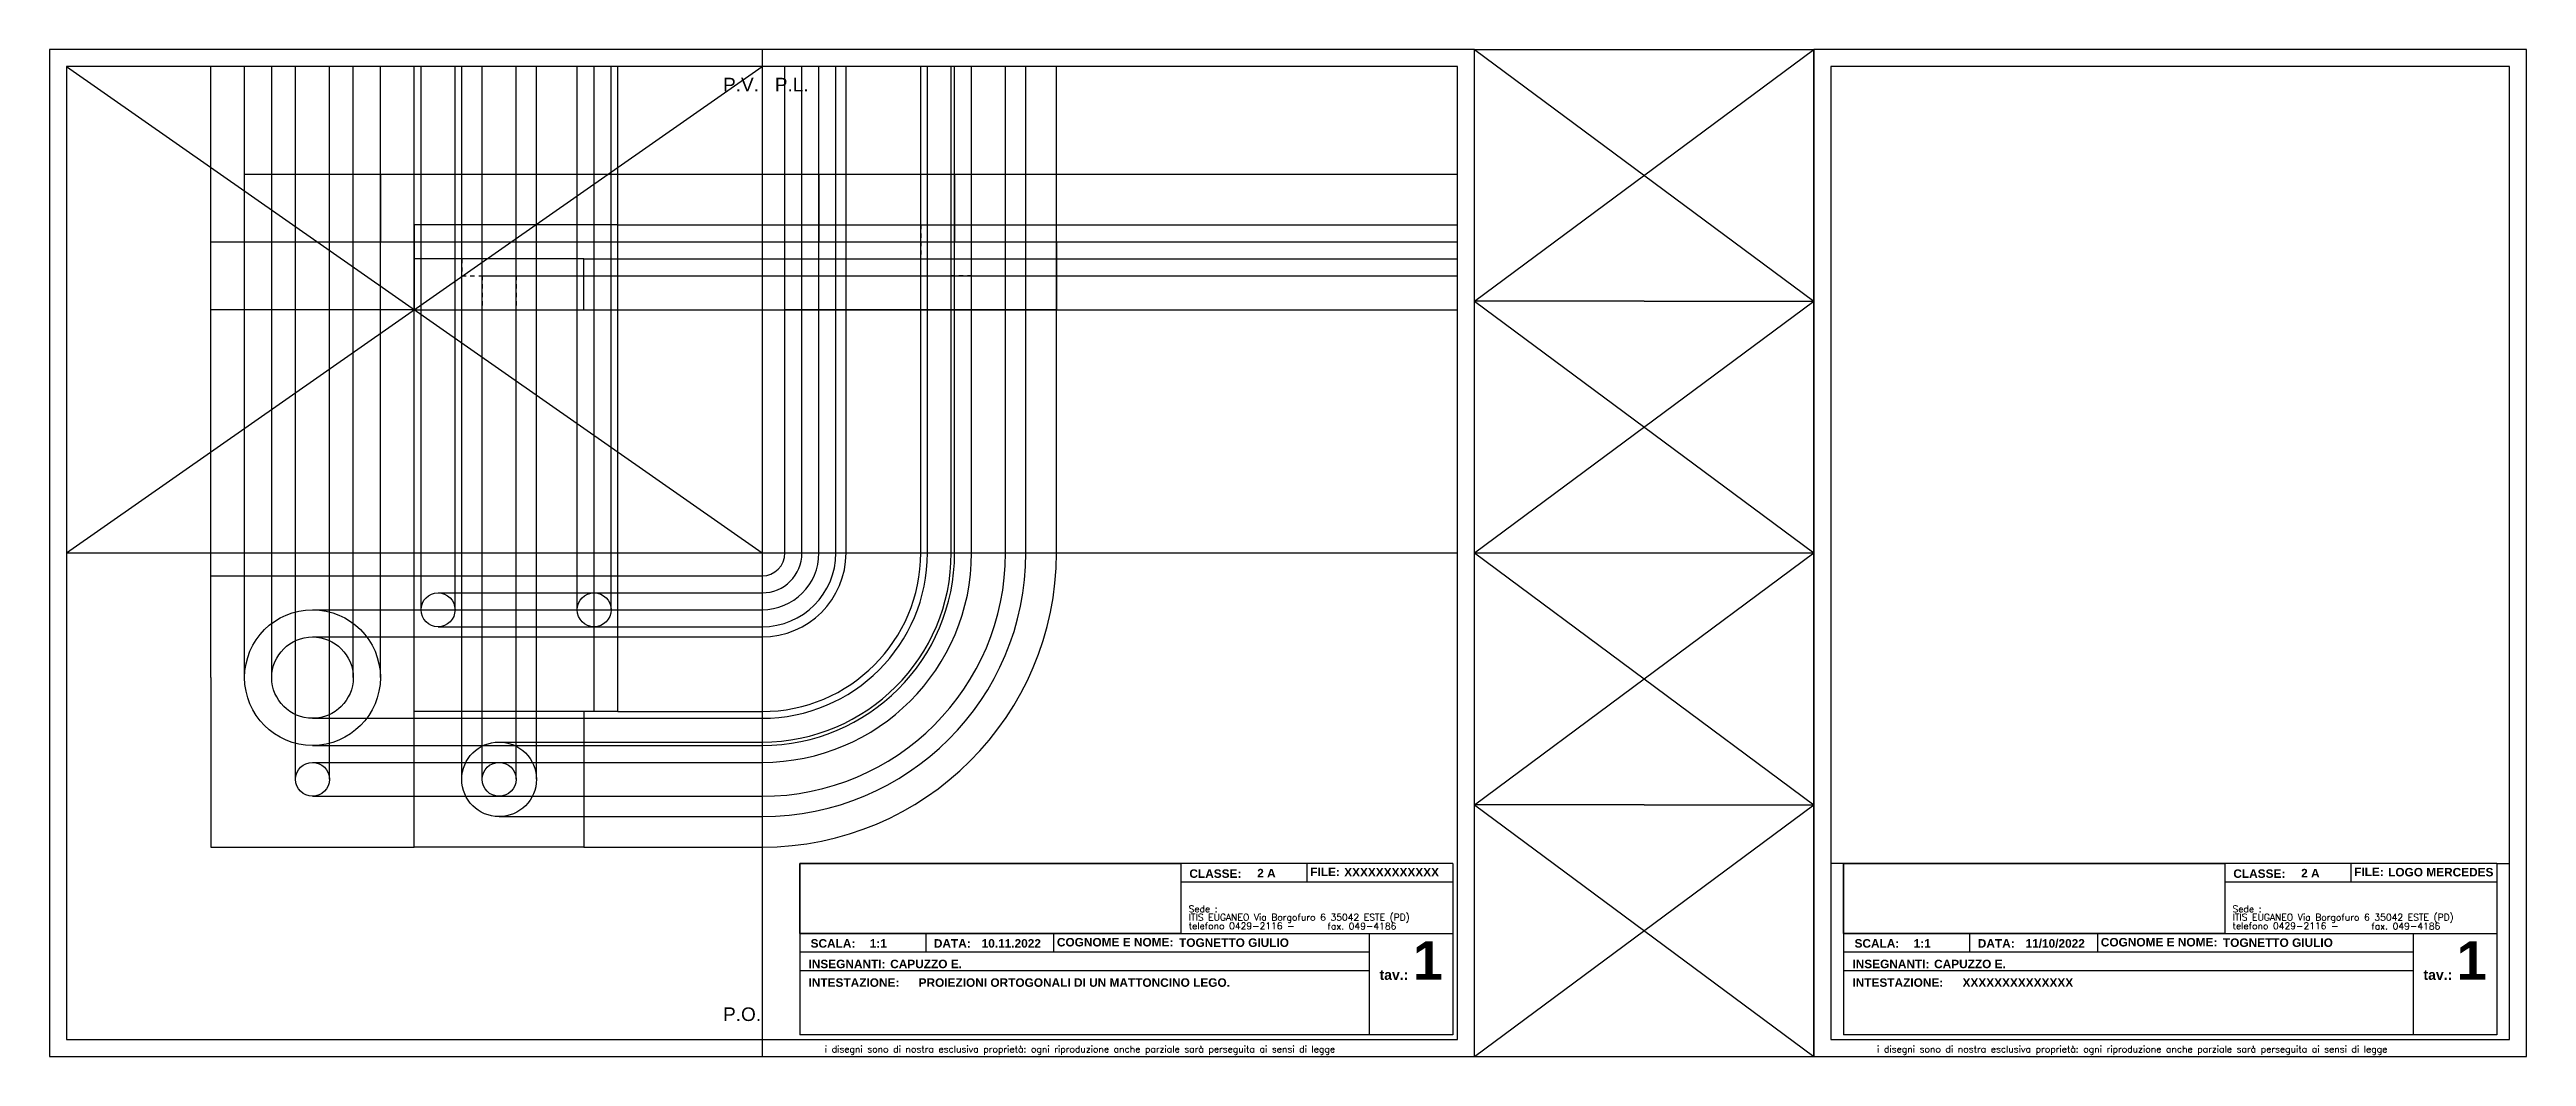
# Model space of a CAD drawing. Extents: x -213 to 517, y -383 to -86.
import ezdxf

# ---------------------------------------------------------------- set-up
doc = ezdxf.new("R2010")
doc.units = 0
doc.linetypes.add('JIS_02_1.2', pattern=[2.5, 1.25, -1.25])
doc.layers.get('0').update_dxf_attribs({"color": 255, "linetype": 'CONTINUOUS'})
for name, color, linetype in [('Assi', 2, 'CONTINUOUS'), ('linea 2 COST', 255, 'CONTINUOUS'), ('testo', 2, 'CONTINUOUS')]:
    doc.layers.add(name, color=color, linetype=linetype)
doc.layers.add('linea proiezione', color=7, linetype='CONTINUOUS', transparency=0.83)
doc.layers.add('linea tratteggio', color=255, linetype='JIS_02_1.2', transparency=0.25)
doc.styles.add('QUOTE', font='arial.ttf')
doc.styles.add('ROMANS', font='ROMANS.SHX', dxfattribs={"width": 0.65, "height": 8})
doc.styles.add('SANSSERIFBOLD', font='sasb____.pfb', dxfattribs={"height": 3})
picture_1 = doc.add_image_def('image1.jpg', size_in_pixel=(2000, 368))

msp = doc.modelspace()

# ---------------------------------------------------------------- linework, layer by layer
for p, q in [((-2.64, -85.76), (-2.64, -90.76)), ((207.36, -85.76), (307.36, -85.76)), ((207.36, -85.76), (307.36, -160.01)), ((207.36, -160.01), (307.36, -85.76)), ((307.36, -382.76), (307.36, -85.76)), ((257.36, -160.01), (207.36, -160.01)), ((207.36, -160.01), (307.36, -234.26)), ((207.36, -234.26), (307.36, -160.01)), ((257.36, -160.01), (307.36, -160.01)), ((207.36, -234.26), (307.36, -234.26)), ((207.36, -234.26), (307.36, -308.51)), ((207.36, -308.51), (307.36, -234.26)), ((257.36, -308.51), (207.36, -308.51)), ((207.36, -382.76), (307.36, -308.51)), ((207.36, -308.51), (307.36, -382.76)), ((257.36, -308.51), (307.36, -308.51)), ((8.44, -325.84), (8.44, -376.37)), ((200.95, -325.84), (8.44, -325.84)), ((120.79, -325.84), (120.79, -346.52)), ((157.94, -325.84), (157.94, -331.34)), ((200.95, -325.84), (200.95, -376.37)), ((316.1, -325.84), (316.1, -376.37)), ((508.62, -325.84), (316.1, -325.84)), ((428.45, -325.84), (428.45, -346.52)), ((465.61, -325.84), (465.61, -331.34)), ((508.62, -325.84), (508.62, -376.37)), ((200.95, -331.34), (120.79, -331.34)), ((508.62, -331.34), (428.45, -331.34)), ((8.44, -346.52), (200.95, -346.52)), ((45.6, -346.52), (45.6, -352.01)), ((83.29, -346.52), (83.29, -352.01)), ((176.27, -346.52), (176.27, -376.37)), ((316.1, -346.52), (508.62, -346.52)), ((353.26, -346.52), (353.26, -352.01)), ((390.96, -346.52), (390.96, -352.01)), ((483.94, -346.52), (483.94, -376.37)), ((176.27, -352.01), (8.44, -352.01)), ((176.27, -357.5), (8.44, -357.5)), ((483.94, -352.01), (316.1, -352.01)), ((483.94, -357.5), (316.1, -357.5)), ((-2.64, -377.76), (-2.64, -382.76)), ((200.95, -376.37), (8.44, -376.37)), ((508.62, -376.37), (316.1, -376.37)), ((207.36, -382.76), (307.36, -382.76))]:
    msp.add_line(p, q)
at = {"color": 1}
for p, q in [((200.95, -376.37), (200.95, -376.37)), ((508.62, -376.37), (508.62, -376.37))]:
    msp.add_line(p, q, dxfattribs=at)
for points in [[(-212.64, -382.76), (207.36, -382.76), (207.36, -85.76), (-212.64, -85.76)], [(307.36, -382.76), (517.36, -382.76), (517.36, -85.76), (307.36, -85.76)], [(-207.64, -377.76), (202.36, -377.76), (202.36, -90.76), (-207.64, -90.76)], [(312.36, -377.76), (512.36, -377.76), (512.36, -90.76), (312.36, -90.76)]]:
    msp.add_lwpolyline(points, close=True)
at = {"layer": 'Assi'}
for p, q in [((-2.64, -90.76), (-2.64, -377.76)), ((-207.64, -234.26), (202.36, -234.26))]:
    msp.add_line(p, q, dxfattribs=at)
at = {"layer": 'linea 2 COST'}
for p, q in [((-155.14, -142.51), (-155.14, -122.51)), ((-155.14, -122.51), (-115.14, -122.51)), ((-115.14, -122.51), (-115.14, -142.51)), ((14.11, -122.51), (54.11, -122.51)), ((14.11, -122.51), (14.11, -142.51)), ((54.11, -122.51), (54.11, -142.51)), ((-45.14, -137.51), (-105.14, -137.51)), ((-105.14, -137.51), (-105.14, -162.51)), ((-45.14, -162.51), (-45.14, -137.51)), ((4.11, -142.51), (4.11, -137.51)), ((4.11, -137.51), (14.11, -137.51)), ((-165.14, -162.51), (-165.14, -142.51)), ((-165.14, -142.51), (-105.14, -142.51)), ((4.11, -142.51), (84.11, -142.51)), ((4.11, -162.51), (4.11, -142.51)), ((84.11, -142.51), (84.11, -162.51)), ((-55.14, -147.51), (-105.14, -147.51)), ((-55.14, -162.51), (-55.14, -147.51)), ((-105.14, -162.51), (-165.14, -162.51)), ((-105.14, -162.51), (-45.14, -162.51)), ((84.11, -162.51), (4.11, -162.51)), ((-165.14, -241.01), (-105.14, -241.01)), ((-165.14, -271.01), (-165.14, -241.01)), ((-105.14, -241.01), (-45.14, -241.01)), ((-105.14, -271.01), (-105.14, -241.01)), ((-45.14, -251.01), (-45.14, -241.01)), ((-45.14, -281.01), (-45.14, -251.01)), ((-165.14, -271.01), (-165.14, -321.01)), ((-105.14, -321.01), (-105.14, -271.01)), ((-55.14, -281.01), (-105.14, -281.01)), ((-45.14, -281.01), (-55.14, -281.01)), ((-55.14, -281.01), (-55.14, -321.01)), ((-165.14, -321.01), (-105.14, -321.01)), ((-55.14, -321.01), (-105.14, -321.01))]:
    msp.add_line(p, q, dxfattribs=at)
for centre, radius in [((-98.14, -251.01), 5), ((-52.14, -251.01), 5), ((-135.14, -271.01), 20), ((-135.14, -271.01), 12), ((-80.14, -301.01), 11), ((-135.14, -301.01), 5), ((-80.14, -301.01), 5)]:
    msp.add_circle(centre, radius, dxfattribs=at)
at = {"layer": 'linea proiezione'}
for p, q in [((-207.64, -90.76), (-2.64, -234.26)), ((-207.64, -234.26), (-2.64, -90.76)), ((-165.14, -234.26), (-165.14, -90.76)), ((-155.14, -234.26), (-155.14, -90.76)), ((-147.14, -234.26), (-147.14, -90.76)), ((-140.14, -234.26), (-140.14, -90.76)), ((-130.14, -234.26), (-130.14, -90.76)), ((-123.14, -234.26), (-123.14, -90.76)), ((-115.14, -234.26), (-115.14, -90.76)), ((-105.14, -241.01), (-105.14, -90.76)), ((-103.14, -251.01), (-103.14, -90.76)), ((-93.14, -251.01), (-93.14, -90.76)), ((-91.14, -301.01), (-91.14, -90.76)), ((-85.14, -301.01), (-85.14, -90.76)), ((-75.14, -301.01), (-75.14, -90.76)), ((-69.14, -301.01), (-69.14, -90.76)), ((-57.14, -251.01), (-57.14, -90.76)), ((-52.14, -281.01), (-52.14, -90.76)), ((-47.14, -251.01), (-47.14, -90.76)), ((-45.14, -241.01), (-45.14, -90.76)), ((4.11, -234.26), (4.11, -90.76)), ((9.11, -234.26), (9.11, -90.76)), ((14.11, -234.26), (14.11, -90.76)), ((19.11, -234.26), (19.11, -90.76)), ((22.11, -234.26), (22.11, -90.76)), ((44.11, -234.26), (44.11, -90.76)), ((46.11, -234.26), (46.11, -90.76)), ((53.11, -234.26), (53.11, -90.76)), ((54.11, -234.26), (54.11, -90.76)), ((59.11, -234.26), (59.11, -90.76)), ((69.11, -234.26), (69.11, -90.76)), ((75.11, -234.26), (75.11, -90.76)), ((84.11, -234.26), (84.11, -90.76)), ((-115.14, -122.51), (202.36, -122.51)), ((-45.14, -137.51), (202.36, -137.51)), ((-105.14, -142.51), (202.36, -142.51)), ((-85.14, -152.51), (-75.14, -152.51)), ((-75.14, -152.51), (202.36, -152.51)), ((-55.14, -147.51), (202.36, -147.51)), ((-45.14, -162.51), (202.36, -162.51)), ((-165.14, -241.01), (-165.14, -234.26)), ((-155.14, -271.01), (-155.14, -234.26)), ((-147.14, -271.01), (-147.14, -234.26)), ((-140.14, -301.01), (-140.14, -234.26)), ((-130.14, -301.01), (-130.14, -234.26)), ((-123.14, -271.01), (-123.14, -234.26)), ((-115.14, -271.01), (-115.14, -234.26)), ((-98.14, -246.01), (-2.64, -246.01)), ((-45.14, -241.01), (-2.64, -241.01)), ((-135.14, -251.01), (-2.64, -251.01)), ((-135.14, -259.01), (-2.64, -259.01)), ((-98.14, -256.01), (-2.64, -256.01)), ((-135.14, -283.01), (-2.64, -283.01)), ((-45.14, -281.01), (-2.64, -281.01)), ((-135.14, -291.01), (-2.64, -291.01)), ((-80.14, -290.01), (-2.64, -290.01)), ((-135.14, -296.01), (-2.64, -296.01)), ((-135.14, -306.01), (-2.64, -306.01)), ((-80.14, -312.01), (-2.64, -312.01)), ((-55.14, -321.01), (-2.64, -321.01)), ((316.1, -325.84), (312.36, -325.84)), ((508.62, -325.84), (512.36, -325.84))]:
    msp.add_line(p, q, dxfattribs=at)
for radius, start, end in [(6.75, 270, 0), (21.75, 270, 0), (86.75, 270, 0), (77.75, 270, 0), (71.75, 270, 0), (48.75, 270, 0), (46.75, 270, 0), (61.75, 270, 0), (56.75, 270, 0), (24.75, 270, 0), (11.75, 270, 0), (55.75, 270, 0), (16.75, 270, 0), (55.75, 192.15584, 192.16703)]:
    msp.add_arc((-2.64, -234.26), radius, start, end, dxfattribs=at)
at = {"layer": 'linea tratteggio'}
for p, q in [((-147.14, -142.51), (-147.14, -122.51)), ((-123.14, -142.51), (-123.14, -122.51)), ((22.11, -142.51), (22.11, -122.51)), ((46.11, -142.51), (46.11, -122.51)), ((-103.14, -162.51), (-103.14, -137.51)), ((-93.14, -162.51), (-93.14, -137.51)), ((-57.14, -162.51), (-57.14, -137.51)), ((-47.14, -162.51), (-47.14, -137.51)), ((9.11, -162.51), (9.11, -137.51)), ((14.11, -137.51), (44.11, -137.51)), ((19.11, -162.51), (19.11, -137.51)), ((44.11, -137.51), (44.11, -142.51)), ((-140.14, -162.51), (-140.14, -142.51)), ((-130.14, -162.51), (-130.14, -142.51)), ((44.11, -142.51), (44.11, -147.51)), ((59.11, -162.51), (59.11, -142.51)), ((69.11, -162.51), (69.11, -142.51)), ((-91.14, -147.51), (-91.14, -152.51)), ((-91.14, -152.51), (-85.14, -152.51)), ((-85.14, -152.51), (-85.14, -162.51)), ((-75.14, -152.51), (-69.14, -152.51)), ((-75.14, -152.51), (-75.14, -162.51)), ((-69.14, -152.51), (-69.14, -147.51)), ((44.11, -147.51), (84.11, -147.51)), ((44.11, -162.51), (44.11, -147.51)), ((53.11, -152.51), (53.11, -147.51)), ((59.11, -152.51), (53.11, -152.51)), ((69.11, -152.51), (75.11, -152.51)), ((75.11, -152.51), (75.11, -147.51))]:
    msp.add_line(p, q, dxfattribs=at)

# ---------------------------------------------------------------- texts
at = {"layer": 'testo'}
for s, height, style, p in [('CLASSE:', 2.5, 'SANSSERIFBOLD', (123.3, -330.07)), ('2 A', 2.5, 'SANSSERIFBOLD', (143.29, -329.92)), ('FILE:', 2.5, 'SANSSERIFBOLD', (158.92, -329.57)), ('XXXXXXXXXXXX', 2.5, 'SANSSERIFBOLD', (168.92, -329.65)), ('CLASSE:', 2.5, 'SANSSERIFBOLD', (430.97, -330.07)), ('2 A', 2.5, 'SANSSERIFBOLD', (450.96, -329.92)), ('FILE:', 2.5, 'SANSSERIFBOLD', (466.58, -329.57)), ('LOGO MERCEDES', 2.5, 'SANSSERIFBOLD', (476.59, -329.65)), ('Sede : ', 1.974, 'ROMANS', (123.08, -340.23)), ('ITIS EUGANEO Via Borgofuro 6 35042 ESTE (PD)', 1.9745, 'ROMANS', (123.08, -342.69)), ('Sede : ', 1.974, 'ROMANS', (430.74, -340.23)), ('ITIS EUGANEO Via Borgofuro 6 35042 ESTE (PD)', 1.9745, 'ROMANS', (430.74, -342.69)), ('SCALA:', 2.5, 'SANSSERIFBOLD', (11.66, -350.65)), ('1:1', 2.5, 'SANSSERIFBOLD', (29.09, -350.65)), ('DATA:', 2.5, 'SANSSERIFBOLD', (47.99, -350.65)), ('10.11.2022', 2.5, 'SANSSERIFBOLD', (62.07, -350.65)), ('COGNOME E NOME:', 2.5, 'SANSSERIFBOLD', (84.25, -350.3)), ('TOGNETTO GIULIO', 2.5, 'SANSSERIFBOLD', (120.25, -350.44)), ('telefono 0429-2116 -  ', 1.9745, 'ROMANS', (123.08, -345.23)), ('fax. 049-4186', 1.9745, 'ROMANS', (163.99, -345.31)), ('1', 11.37, 'SANSSERIFBOLD', (189.15, -360.13)), ('SCALA:', 2.5, 'SANSSERIFBOLD', (319.33, -350.65)), ('1:1', 2.5, 'SANSSERIFBOLD', (336.76, -350.65)), ('DATA:', 2.5, 'SANSSERIFBOLD', (355.66, -350.65)), ('11/10/2022', 2.5, 'SANSSERIFBOLD', (369.73, -350.65)), ('COGNOME E NOME:', 2.5, 'SANSSERIFBOLD', (391.92, -350.3)), ('TOGNETTO GIULIO', 2.5, 'SANSSERIFBOLD', (427.91, -350.44)), ('telefono 0429-2116 -  ', 1.9745, 'ROMANS', (430.74, -345.23)), ('fax. 049-4186', 1.9745, 'ROMANS', (471.66, -345.31)), ('1', 11.37, 'SANSSERIFBOLD', (496.82, -360.13)), ('INSEGNANTI: ', 2.5, 'SANSSERIFBOLD', (11.05, -356.72)), ('CAPUZZO E.', 2.5, 'SANSSERIFBOLD', (35.12, -356.72)), ('tav.:', 2.962, 'SANSSERIFBOLD', (179.33, -360.15)), ('INSEGNANTI: ', 2.5, 'SANSSERIFBOLD', (318.71, -356.72)), ('CAPUZZO E.', 2.5, 'SANSSERIFBOLD', (342.78, -356.72)), ('tav.:', 2.962, 'SANSSERIFBOLD', (486.99, -360.15)), ('INTESTAZIONE: ', 2.5, 'SANSSERIFBOLD', (11.05, -362.21)), ('PROIEZIONI ORTOGONALI DI UN MATTONCINO LEGO.', 2.5, 'SANSSERIFBOLD', (43.5, -362.21)), ('INTESTAZIONE: ', 2.5, 'SANSSERIFBOLD', (318.71, -362.21)), ('XXXXXXXXXXXXXX', 2.5, 'SANSSERIFBOLD', (351.16, -362.21)), ('i disegni sono di nostra esclusiva proprietà: ogni riproduzione anche parziale sarà perseguita ai sensi di legge', 1.9745, 'ROMANS', (15.85, -381.58)), ('i disegni sono di nostra esclusiva proprietà: ogni riproduzione anche parziale sarà perseguita ai sensi di legge', 1.9745, 'ROMANS', (325.99, -381.58))]:
    msp.add_text(s, height=height, dxfattribs=dict(at, style=style)).set_placement(p)
at = {"layer": 'testo', "char_height": 4, "attachment_point": 1, "style": 'QUOTE'}
for s, insert in [('P.V.', (-14.12, -94.11)), ('P.L.', (1.13, -94.11)), ('P.O.', (-14.12, -368.29))]:
    msp.add_mtext_dynamic_manual_height_columns(s, width=52.4837, gutter_width=12.5, heights=[0], dxfattribs=dict(at, insert=insert))

# ---------------------------------------------------------------- pictures from other files: only their frames are drawn
image = msp.add_image(picture_1, insert=(8.44, -346.52), size_in_units=(112.35, 20.67))
image.dxf.flags = 7
image = msp.add_image(picture_1, insert=(316.1, -346.52), size_in_units=(112.35, 20.67))
image.dxf.flags = 7

doc.saveas('drawing.dxf')
